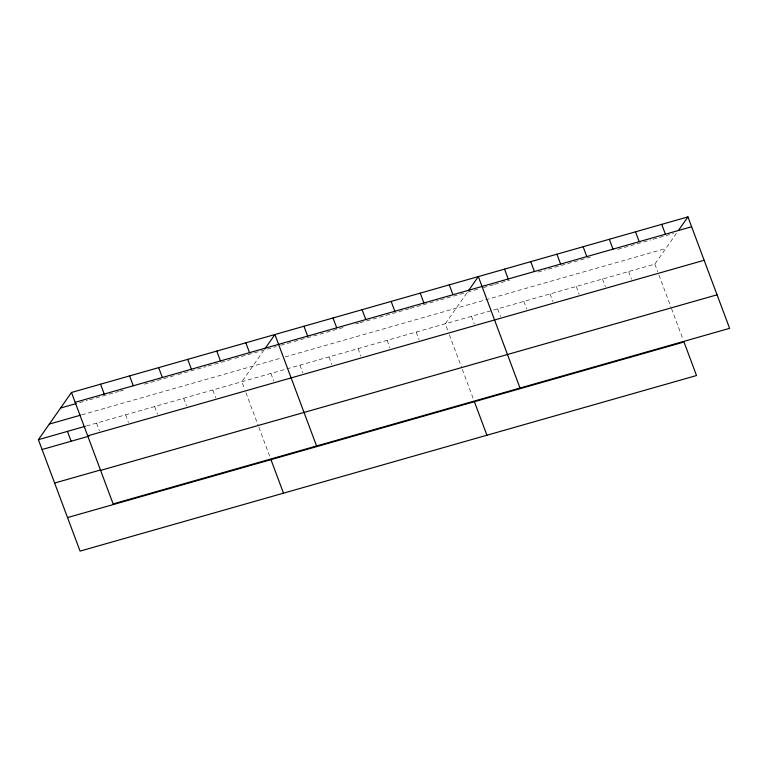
<?xml version="1.0" encoding="UTF-8"?>
<svg xmlns="http://www.w3.org/2000/svg" width="768" height="768" viewBox="0 0 768 768"><rect width="100%" height="100%" fill="white"/><g stroke="black" fill="none" stroke-linecap="round" stroke-linejoin="round"><path stroke-width="0.58" stroke-dasharray="3.84 2.88" d="M263.99 350.102L241.834 381.725L244.704 389.395M466.8 293.05L445.267 323.779L448.128 331.45M86.467 425.971L654.864 264.086L676.397 233.357M79.555 402.624L87.379 400.397M89.616 399.763L118.685 391.488M119.798 391.171L124.272 389.894M144.394 384.163L176.803 374.928M177.926 374.611L205.862 366.653M208.099 366.019L232.694 359.011M234.931 358.378L262.867 350.419M267.341 349.142L276.288 346.598M280.752 345.322L293.05 341.827M294.173 341.51L343.354 327.494M355.642 324L359.002 323.04M360.115 322.723L409.296 308.717M410.419 308.4L438.365 300.442M440.592 299.798L465.187 292.8M467.424 292.166L478.81 288.922M483.37 287.616L493.622 284.698M494.765 284.381L509.568 280.157M538.051 272.045L546.019 269.779M548.294 269.126L590.448 257.126M617.789 249.341L650.822 239.933M653.098 239.28L673.603 233.443M81.725 414.854L281.808 357.869M285.158 356.918L665.779 248.515M654.864 264.086L657.725 271.757M658.963 275.069L671.078 307.469M671.501 308.592L683.165 339.782M628.666 271.555L631.526 279.216M602.467 279.014L605.328 286.685M576.259 286.474L579.13 294.144M550.061 293.933L552.931 301.603M523.862 301.402L526.733 309.072M497.664 308.861L500.534 316.531M471.466 316.32L474.336 323.99M449.366 334.762L461.482 367.171M462.317 369.398L473.568 399.475M416.198 332.064L419.069 339.734M387.139 340.339L390.01 348.01M358.08 348.614L360.95 356.285M329.021 356.89L331.882 364.56M299.952 365.165L302.822 372.835M270.893 373.45L273.763 381.11M245.933 392.698L258.058 425.107M258.883 427.334L270.134 457.421M212.774 390L215.635 397.67M183.706 398.275L186.576 405.946M154.646 406.55L157.517 414.221M125.587 414.826L128.448 422.496M96.528 423.11L99.389 430.781"/><path stroke-width="1.15" d="M67.536 517.584L684 342.01L696.528 375.533L80.064 551.107L38.4 439.661L71.472 392.467L687.936 216.893L729.6 328.339L113.136 503.914L71.472 392.467M264.672 349.123L274.906 334.522L316.57 445.968M468.787 290.218L478.339 276.586L520.003 388.032M678.384 230.525L687.936 216.893M75.158 402.326L691.622 226.752M60.557 408.038L76.205 403.584M49.315 424.09L80.611 415.171M38.4 439.661L85.344 426.288M87.686 435.85L704.15 260.275M42.086 449.52L89.03 436.147M54.624 483.043L100.445 469.997M100.608 470.39L717.062 294.816M661.728 224.352L665.414 234.211M635.53 231.821L639.216 241.68M609.331 239.28L613.018 249.139M583.133 246.739L586.819 256.598M556.934 254.198L560.621 264.067M530.736 261.667L534.422 271.526M504.538 269.126L508.224 278.986M449.27 284.861L452.957 294.73M474.403 401.702L486.931 435.226M420.211 293.146L423.898 303.005M391.152 301.421L394.838 311.28M362.093 309.696L365.779 319.555M333.024 317.971L336.71 327.83M303.965 326.246L307.651 336.106M245.837 342.806L249.523 352.666M270.97 459.648L283.498 493.171M216.778 351.082L220.464 360.941M187.718 359.357L191.405 369.216M158.659 367.632L162.346 377.491M129.59 375.907L133.277 385.776M100.531 384.192L104.218 394.051M67.459 431.386L71.146 441.245"/></g></svg>
